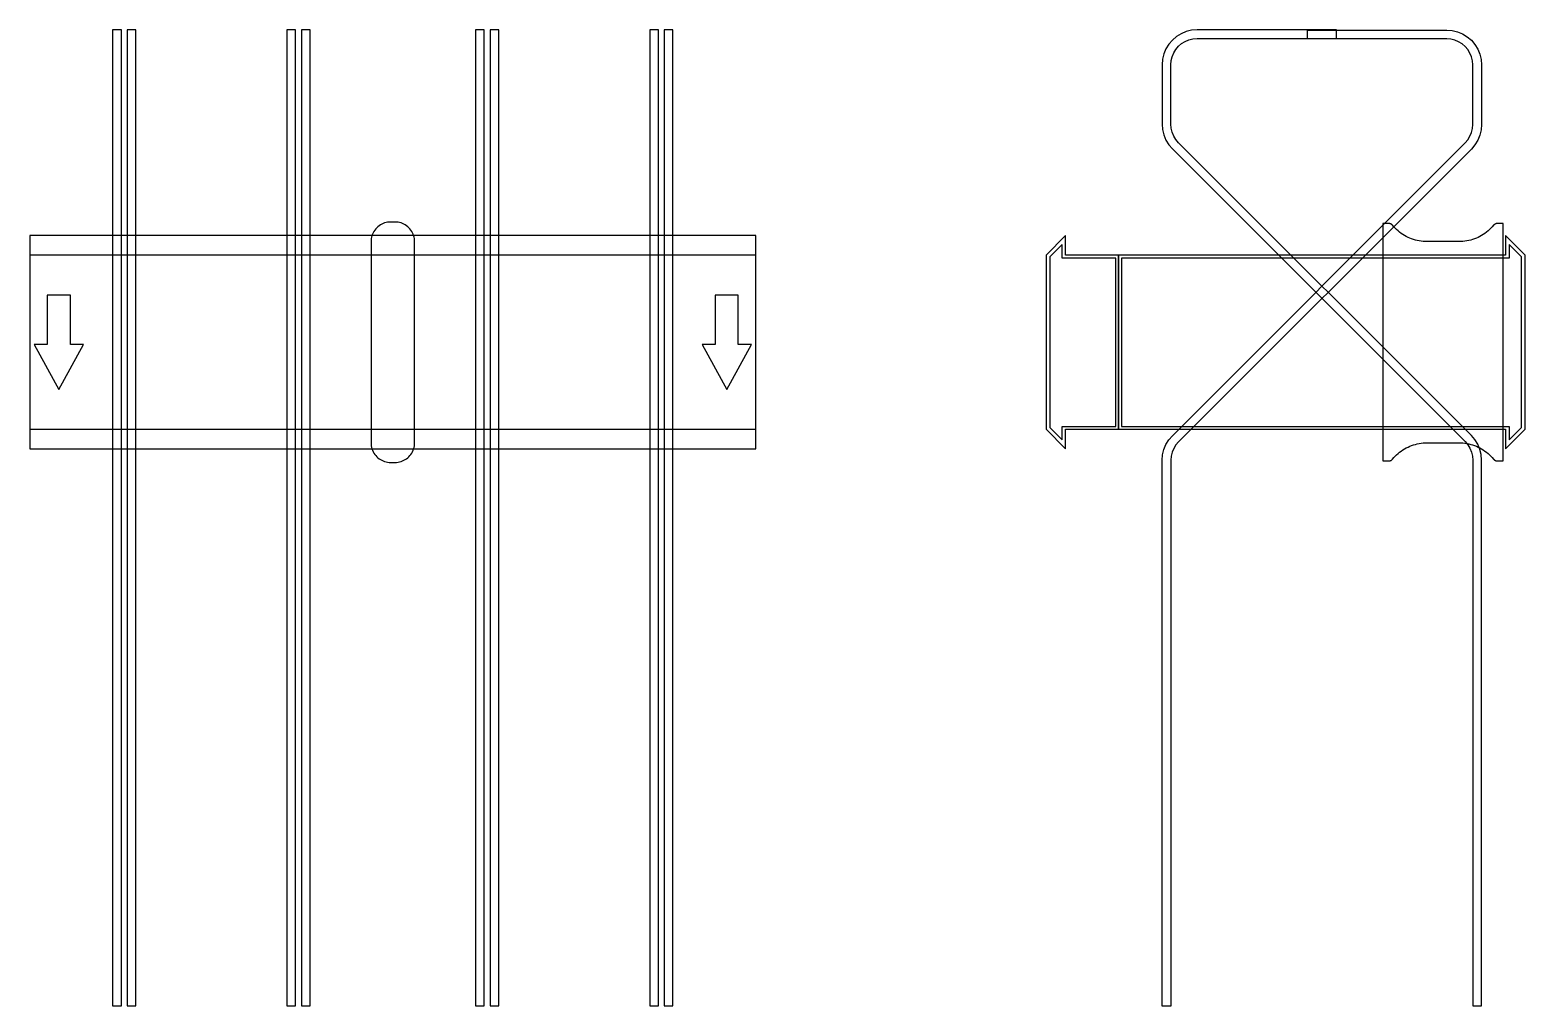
# Model space of a CAD drawing. Extents: x 0 to 1030, y -457 to 215.
import ezdxf

# ---------------------------------------------------------------- set-up
doc = ezdxf.new("R2010")
doc.units = 0
doc.layers.add('Halfen', color=7, linetype='CONTINUOUS')

msp = doc.modelspace()

# ---------------------------------------------------------------- linework, layer by layer
at = {"layer": 'Halfen', "color": 7}
for points in [[(63, -457.177), (63, 215.147), (57, 215.147), (57, -457.177)], [(73, -457.177), (73, 215.147), (67, 215.147), (67, -457.177)], [(183, -457.177), (183, 215.147), (177, 215.147), (177, -457.177)], [(193, -457.177), (193, 215.147), (187, 215.147), (187, -457.177)], [(313, -457.177), (313, 215.147), (307, 215.147), (307, -457.177)], [(323, -457.177), (323, 215.147), (317, 215.147), (317, -457.177)], [(433, -457.177), (433, 215.147), (427, 215.147), (427, -457.177)], [(443, -457.177), (443, 215.147), (437, 215.147), (437, -457.177)], [(1000, -457.177), (1000, -81.213), (999.705, -77.459), (998.825, -73.797), (997.384, -70.317), (995.416, -67.106), (992.971, -64.243), (791.272, 137.456), (789.438, 139.604), (787.962, 142.012), (786.881, 144.621), (786.222, 147.368), (786, 150.184), (786, 191.147), (786.222, 193.963), (786.881, 196.71), (787.962, 199.319), (789.438, 201.728), (791.272, 203.875), (793.42, 205.71), (795.828, 207.186), (798.438, 208.266), (801.184, 208.926), (804, 209.147), (900, 209.147), (900, 215.147), (804, 215.147), (800.246, 214.852), (796.584, 213.973), (793.104, 212.532), (789.893, 210.564), (787.029, 208.118), (784.584, 205.254), (782.616, 202.043), (781.175, 198.564), (780.295, 194.902), (780, 191.147), (780, 150.184), (780.295, 146.429), (781.175, 142.767), (782.616, 139.288), (784.584, 136.077), (787.029, 133.213), (988.728, -68.485), (990.562, -70.633), (992.038, -73.041), (993.119, -75.651), (993.778, -78.397), (994, -81.213), (994, -457.177)], [(780, -457.324), (780, -81.361), (780.295, -77.606), (781.175, -73.944), (782.616, -70.465), (784.584, -67.254), (787.029, -64.39), (988.728, 137.308), (990.562, 139.456), (992.038, 141.865), (993.119, 144.474), (993.778, 147.221), (994, 150.036), (994, 191), (993.778, 193.816), (993.119, 196.562), (992.038, 199.172), (990.562, 201.58), (988.728, 203.728), (986.58, 205.562), (984.172, 207.038), (981.562, 208.119), (978.816, 208.778), (976, 209), (880, 209), (880, 215), (976, 215), (979.754, 214.705), (983.416, 213.825), (986.896, 212.384), (990.107, 210.416), (992.971, 207.971), (995.416, 205.107), (997.384, 201.896), (998.825, 198.416), (999.705, 194.754), (1000, 191), (1000, 150.036), (999.705, 146.282), (998.825, 142.62), (997.384, 139.141), (995.416, 135.929), (992.971, 133.066), (791.272, -68.633), (789.438, -70.78), (787.962, -73.189), (786.881, -75.798), (786.222, -78.545), (786, -81.361), (786, -457.324)], [(265, -69.3), (265, -56.8), (265, 69.3), (264.958, 70.359), (264.834, 71.412), (264.627, 72.452), (264.339, 73.472), (263.972, 74.466), (263.529, 75.429), (263.011, 76.354), (262.422, 77.235), (261.765, 78.068), (261.046, 78.846), (260.268, 79.565), (259.435, 80.222), (258.554, 80.811), (257.629, 81.329), (256.666, 81.772), (255.672, 82.139), (254.652, 82.427), (253.612, 82.634), (252.559, 82.758), (251.5, 82.8), (248.5, 82.8), (247.441, 82.758), (246.388, 82.634), (245.348, 82.427), (244.328, 82.139), (243.334, 81.772), (242.371, 81.329), (241.446, 80.811), (240.565, 80.222), (239.732, 79.565), (238.954, 78.846), (238.235, 78.068), (237.578, 77.235), (236.989, 76.354), (236.471, 75.429), (236.028, 74.466), (235.661, 73.472), (235.373, 72.452), (235.166, 71.412), (235.042, 70.359), (235, 69.3), (235, -56.8), (235, -69.3), (235.042, -70.359), (235.166, -71.412), (235.373, -72.452), (235.661, -73.472), (236.028, -74.466), (236.471, -75.429), (236.989, -76.354), (237.578, -77.235), (238.235, -78.068), (238.954, -78.846), (239.732, -79.565), (240.565, -80.222), (241.446, -80.811), (242.371, -81.329), (243.334, -81.772), (244.328, -82.139), (245.348, -82.427), (246.388, -82.634), (247.441, -82.758), (248.5, -82.8), (251.5, -82.8), (252.559, -82.758), (253.612, -82.634), (254.652, -82.427), (255.672, -82.139), (256.666, -81.772), (257.629, -81.329), (258.554, -80.811), (259.435, -80.222), (260.268, -79.565), (261.046, -78.846), (261.765, -78.068), (262.422, -77.235), (263.011, -76.354), (263.529, -75.429), (263.972, -74.466), (264.339, -73.472), (264.627, -72.452), (264.834, -71.412), (264.958, -70.359), (265, -69.3)], [(0, -73.5), (500, -73.5), (500, 73.5), (0, 73.5)], [(750, -60), (750, 60), (713.5, 60), (713.5, 73.5), (700, 60), (700, -60), (713.5, -73.5), (713.5, -60)], [(1030, -60), (1030, 60), (1016.5, 73.5), (1016.5, 60), (750, 60), (750, -60), (1016.5, -60), (1016.5, -73.5)], [(1015, -81.8), (1015, 81.8), (1011, 81.8), (1010.846, 81.797), (1010.691, 81.786), (1010.538, 81.769), (1010.385, 81.746), (1010.234, 81.715), (1010.084, 81.678), (1009.936, 81.634), (1009.789, 81.584), (1009.646, 81.527), (1009.505, 81.464), (1009.366, 81.395), (1009.231, 81.32), (1009.1, 81.239), (1008.972, 81.153), (1008.848, 81.06), (1008.728, 80.963), (1008.613, 80.86), (1008.502, 80.752), (1008.397, 80.639), (1008.296, 80.522), (1007.41, 79.491), (1006.479, 78.5), (1005.505, 77.551), (1004.491, 76.646), (1003.437, 75.787), (1002.347, 74.975), (1001.222, 74.211), (1000.064, 73.499), (998.876, 72.838), (997.66, 72.23), (996.418, 71.676), (995.153, 71.178), (993.867, 70.736), (992.563, 70.351), (991.243, 70.024), (989.911, 69.756), (988.567, 69.547), (987.216, 69.397), (985.859, 69.307), (984.5, 69.277), (962.5, 69.277), (961.141, 69.307), (959.784, 69.397), (958.433, 69.547), (957.089, 69.756), (955.757, 70.024), (954.437, 70.351), (953.133, 70.736), (951.847, 71.178), (950.582, 71.676), (949.34, 72.23), (948.124, 72.838), (946.936, 73.499), (945.778, 74.211), (944.653, 74.975), (943.563, 75.787), (942.509, 76.646), (941.495, 77.551), (940.521, 78.5), (939.59, 79.491), (938.704, 80.522), (938.603, 80.639), (938.498, 80.752), (938.387, 80.86), (938.272, 80.963), (938.152, 81.06), (938.028, 81.153), (937.9, 81.239), (937.769, 81.32), (937.634, 81.395), (937.495, 81.464), (937.354, 81.527), (937.211, 81.584), (937.064, 81.634), (936.916, 81.678), (936.766, 81.715), (936.615, 81.746), (936.462, 81.769), (936.309, 81.786), (936.154, 81.797), (936, 81.8), (932, 81.8), (932, -81.8), (936, -81.8), (936.154, -81.797), (936.309, -81.786), (936.462, -81.769), (936.615, -81.746), (936.766, -81.715), (936.916, -81.678), (937.064, -81.634), (937.211, -81.584), (937.354, -81.527), (937.495, -81.464), (937.634, -81.395), (937.769, -81.32), (937.9, -81.239), (938.028, -81.153), (938.152, -81.06), (938.272, -80.963), (938.387, -80.86), (938.498, -80.752), (938.603, -80.639), (938.704, -80.522), (939.59, -79.491), (940.521, -78.5), (941.495, -77.551), (942.509, -76.646), (943.563, -75.787), (944.653, -74.975), (945.778, -74.211), (946.936, -73.499), (948.124, -72.838), (949.34, -72.23), (950.582, -71.676), (951.847, -71.178), (953.133, -70.736), (954.437, -70.351), (955.757, -70.024), (957.089, -69.756), (958.433, -69.547), (959.784, -69.397), (961.141, -69.307), (962.5, -69.277), (984.5, -69.277), (985.859, -69.307), (987.216, -69.397), (988.567, -69.547), (989.911, -69.756), (991.243, -70.024), (992.563, -70.351), (993.867, -70.736), (995.153, -71.178), (996.418, -71.676), (997.66, -72.23), (998.876, -72.838), (1000.064, -73.499), (1001.222, -74.211), (1002.347, -74.975), (1003.437, -75.787), (1004.491, -76.646), (1005.505, -77.551), (1006.479, -78.5), (1007.41, -79.491), (1008.296, -80.522), (1008.397, -80.639), (1008.502, -80.752), (1008.613, -80.86), (1008.728, -80.963), (1008.848, -81.06), (1008.972, -81.153), (1009.1, -81.239), (1009.231, -81.32), (1009.366, -81.395), (1009.505, -81.464), (1009.646, -81.527), (1009.789, -81.584), (1009.936, -81.634), (1010.084, -81.678), (1010.234, -81.715), (1010.385, -81.746), (1010.538, -81.769), (1010.691, -81.786), (1010.846, -81.797), (1011, -81.8)], [(748, -58), (748, 58), (711, 58), (711, 67.25), (702.5, 58.75), (702.5, -58.75), (711, -67.25), (711, -58)], [(1027.5, -58.75), (1027.5, 58.75), (1019, 67.25), (1019, 58), (752, 58), (752, -58), (1019, -58), (1019, -67.25)], [(0, -60), (500, -60), (500, 60), (0, 60)], [(20, -32.5), (37, -1.5), (28, -1.5), (28, 32.5), (12, 32.5), (12, -1.5), (3, -1.5)], [(480, -32.5), (497, -1.5), (488, -1.5), (488, 32.5), (472, 32.5), (472, -1.5), (463, -1.5)]]:
    msp.add_lwpolyline(points, close=True, dxfattribs=at)

doc.saveas('drawing.dxf')
